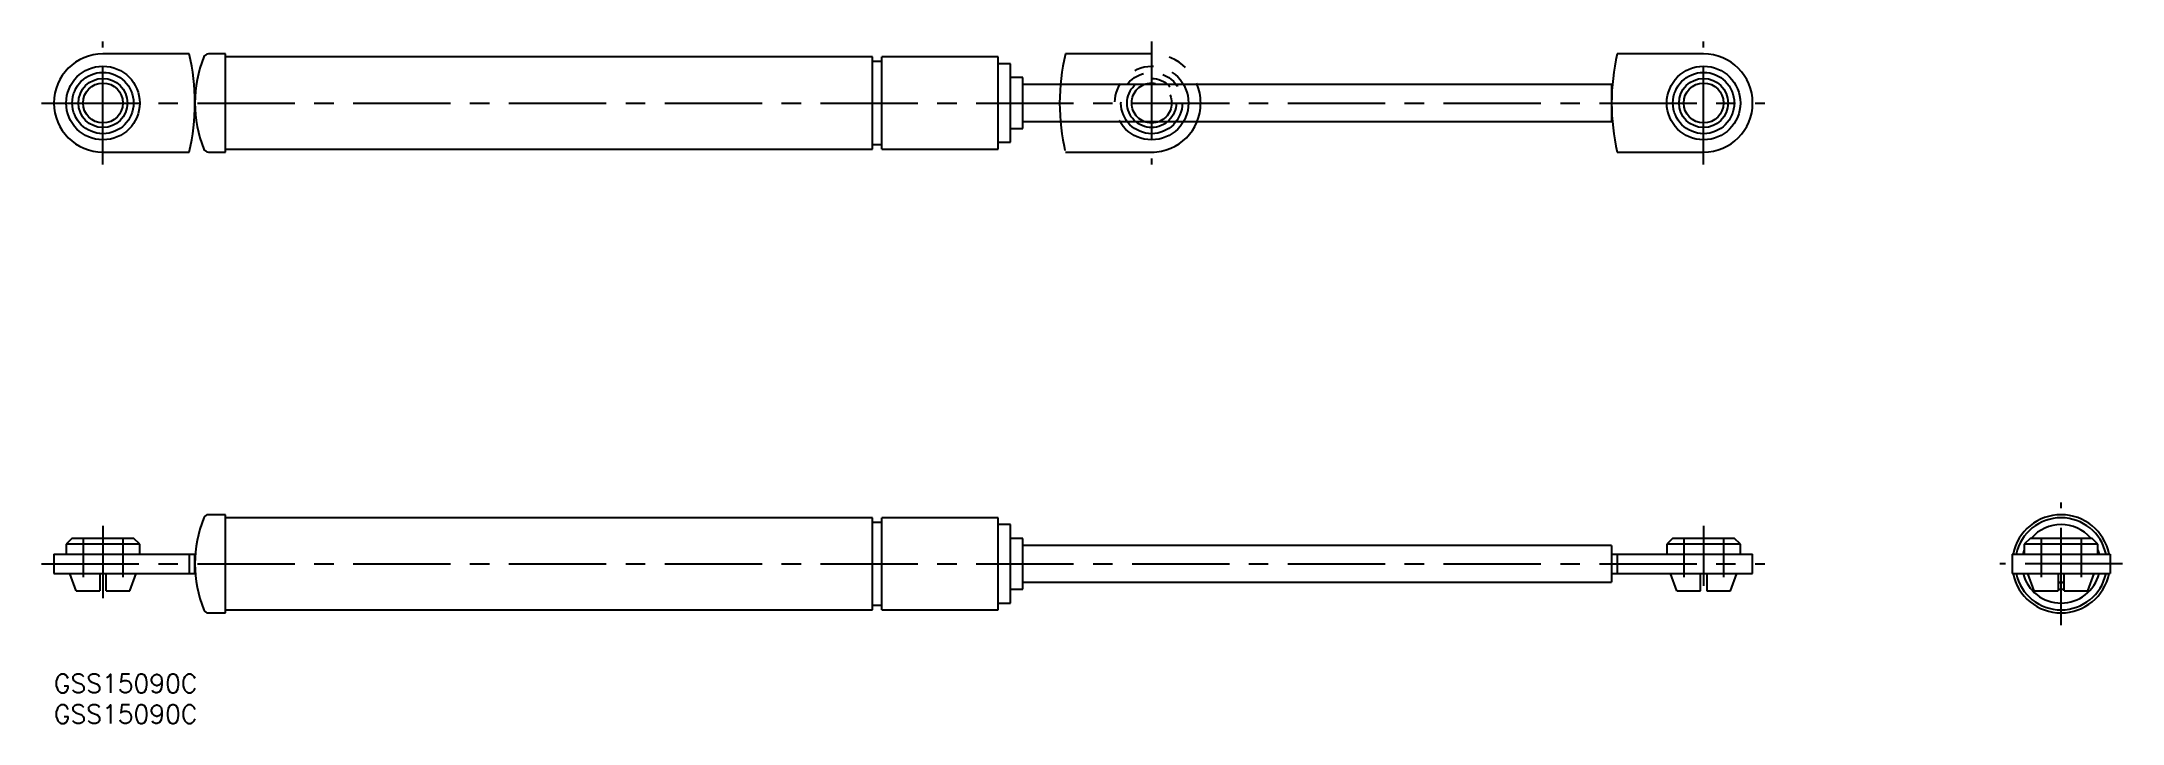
# Model space of a CAD drawing. Extents: x -2 to 337, y -8 to 103.
import ezdxf

# ---------------------------------------------------------------- set-up
doc = ezdxf.new("R2010")
doc.units = 0
doc.header["$LTSCALE"] = 0.5
for name, pattern in [('CENTER', [50.8, 31.75, -6.35, 6.35, -6.35]), ('DASHED', [19.05, 12.7, -6.35]), ('PHANTOM', [63.5, 31.75, -6.35, 6.35, -6.35, 6.35, -6.35])]:
    doc.linetypes.add(name, pattern=pattern)
for name, color, linetype in [('MSM_CENTER', 1, 'CENTER'), ('MSM_CONTINUOUS', 7, 'CONTINUOUS'), ('MSM_DASHED', 4, 'DASHED'), ('MSM_IMAGINARY', 6, 'PHANTOM'), ('MSM_PART_NUMBER', 7, 'CONTINUOUS')]:
    doc.layers.add(name, color=color, linetype=linetype)
doc.styles.get("Standard").update_dxf_attribs({"font": 'txt.shx', "height": 3, "bigfont": 'bigfont.shx'})

# ---------------------------------------------------------------- blocks, each defined once
blk = doc.blocks.new('*U24')
at = {"layer": 'MSM_PART_NUMBER'}
blk.add_text('GSS15090C', height=3, dxfattribs=at).set_placement((0, -3))
blk = doc.blocks.new('*U25')
at = {"layer": 'MSM_PART_NUMBER'}
blk.add_text('GSS15090C', height=3, dxfattribs=at).set_placement((0, -8))

msp = doc.modelspace()

# ---------------------------------------------------------------- linework, layer by layer
at = {"layer": 'MSM_CENTER'}
for p, q in [((8, 83.1), (8, 103.1)), ((179, 103.1), (179, 83.1)), ((269, 83.1), (269, 103.1)), ((-2, 93.1), (279, 93.1)), ((327.29, 8), (327.29, 28)), ((8, 24.2), (8, 12.4)), ((269, 24.2), (269, 14.4)), ((-2, 18), (279, 18)), ((337.29, 18), (317.29, 18))]:
    msp.add_line(p, q, dxfattribs=at)
at = {"layer": 'MSM_CONTINUOUS'}
for p, q in [((22.07, 101.1), (8, 101.1)), ((28, 101.1), (25.2, 101.1)), ((28, 85.1), (28, 101.1)), ((133.5, 100.6), (28, 100.6)), ((133.5, 85.6), (133.5, 100.6)), ((135, 99.85), (133.5, 99.85)), ((154, 100.6), (135, 100.6)), ((135, 85.6), (135, 100.6)), ((154, 85.6), (154, 100.6)), ((156, 99.5), (154, 99.5)), ((156, 86.7), (156, 99.5)), ((269, 101.1), (254.93, 101.1)), ((158, 97.25), (156, 97.25)), ((158, 88.95), (158, 97.25)), ((254, 96.1), (158, 96.1)), ((254, 96.1), (254, 90.1)), ((156, 88.95), (158, 88.95)), ((158, 90.1), (254, 90.1)), ((8, 85.1), (22.07, 85.1)), ((25.2, 85.1), (28, 85.1)), ((28, 85.6), (133.5, 85.6)), ((133.5, 86.35), (135, 86.35)), ((135, 85.6), (154, 85.6)), ((154, 86.7), (156, 86.7)), ((254.93, 85.1), (269, 85.1)), ((28, 26), (25.2, 26)), ((28, 10), (28, 26)), ((133.5, 25.5), (28, 25.5)), ((133.5, 10.5), (133.5, 25.5)), ((135, 24.75), (133.5, 24.75)), ((154, 25.5), (135, 25.5)), ((135, 10.5), (135, 25.5)), ((154, 10.5), (154, 25.5)), ((156, 24.4), (154, 24.4)), ((156, 11.6), (156, 24.4)), ((3, 22.2), (2, 21.2)), ((2, 21.2), (2, 19.6)), ((14, 21.2), (2, 21.2)), ((3, 22.2), (13, 22.2)), ((14, 21.2), (13, 22.2)), ((14, 19.6), (14, 21.2)), ((158, 22.15), (156, 22.15)), ((158, 13.85), (158, 22.15)), ((254, 21), (158, 21)), ((254, 21), (254, 15)), ((264, 22.2), (263, 21.2)), ((263, 21.2), (263, 19.6)), ((275, 21.2), (263, 21.2)), ((264, 22.2), (274, 22.2)), ((275, 21.2), (274, 22.2)), ((275, 19.6), (275, 21.2)), ((322.29, 22.2), (321.29, 21.2)), ((321.29, 21.2), (321.29, 19.6)), ((333.29, 21.2), (321.29, 21.2)), ((322.29, 22.2), (332.29, 22.2)), ((333.29, 21.2), (332.29, 22.2)), ((333.29, 19.6), (333.29, 21.2)), ((0, 19.6), (0, 16.4)), ((0, 19.6), (23, 19.6)), ((22.07, 19.6), (22.07, 16.4)), ((23, 16.4), (23, 19.6)), ((254, 19.6), (277, 19.6)), ((254.93, 19.6), (254.93, 16.4)), ((277, 16.4), (277, 19.6)), ((319.29, 19.6), (319.29, 16.4)), ((319.29, 19.6), (335.29, 19.6)), ((321.09, 19.6), (321.29, 20.23)), ((333.29, 20.23), (333.48, 19.6)), ((335.29, 19.6), (335.29, 16.4)), ((0, 16.4), (23, 16.4)), ((3.63, 13.6), (2.58, 16.4)), ((3.63, 13.6), (7.5, 13.6)), ((7.5, 16.4), (7.5, 13.6)), ((8.5, 13.6), (8.5, 16.4)), ((8.5, 13.6), (12.37, 13.6)), ((12.37, 13.6), (13.42, 16.4)), ((156, 13.85), (158, 13.85)), ((158, 15), (254, 15)), ((254, 16.4), (277, 16.4)), ((264.63, 13.6), (263.58, 16.4)), ((264.63, 13.6), (268.5, 13.6)), ((268.5, 13.6), (268.5, 16.4)), ((269.5, 16.4), (269.5, 13.6)), ((269.5, 13.6), (273.37, 13.6)), ((273.37, 13.6), (274.42, 16.4)), ((319.29, 16.4), (335.29, 16.4)), ((322.91, 13.6), (321.87, 16.4)), ((322.91, 13.6), (326.79, 13.6)), ((326.79, 16.4), (326.79, 13.6)), ((327.79, 13.6), (327.79, 16.4)), ((327.79, 13.6), (331.66, 13.6)), ((331.66, 13.6), (332.7, 16.4)), ((28, 10.5), (133.5, 10.5)), ((133.5, 11.25), (135, 11.25)), ((135, 10.5), (154, 10.5)), ((154, 11.6), (156, 11.6)), ((25.2, 10), (28, 10))]:
    msp.add_line(p, q, dxfattribs=at)
for centre, radius in [((8, 93.1), 6), ((269, 93.1), 6), ((8, 93.1), 5), ((8, 93.1), 4), ((8, 93.1), 3.25), ((269, 93.1), 5), ((269, 93.1), 4), ((269, 93.1), 3.25)]:
    msp.add_circle(centre, radius, dxfattribs=at)
for centre, radius, start, end in [((8, 93.1), 8, 90, 270), ((-12, 93.1), 35, 346.787, 13.213), ((43, 93.1), 20, 157.9757, 202.0243), ((25.2, 100.3), 0.8, 90, 157.9757), ((289, 93.1), 35, 166.787, 193.213), ((269, 93.1), 8, 270, 90), ((25.2, 85.9), 0.8, 202.0243, 270), ((43, 18), 20, 157.9757, 202.0243), ((25.2, 25.2), 0.8, 90, 157.9757), ((327.29, 18), 8, 11.537, 168.463), ((327.29, 18), 7.5, 12.3178, 167.6822), ((327.29, 18), 6.4, 41.0145, 138.9855), ((327.29, 18), 8, 191.537, 348.463), ((327.29, 18), 7.5, 192.3178, 347.6822), ((327.29, 18), 6.4, 194.4775, 345.5225), ((327.29, 18), 3, 260.4059, 279.5941), ((327.29, 18), 3.05, 260.5647, 279.4353), ((327.29, 18), 4.15, 263.0801, 276.9199), ((25.2, 10.8), 0.8, 202.0243, 270)]:
    msp.add_arc(centre, radius, start, end, dxfattribs=at)
at = {"layer": 'MSM_DASHED'}
for p, q in [((4.75, 22.2), (4.75, 13.6)), ((11.25, 22.2), (11.25, 13.6)), ((265.75, 22.2), (265.75, 13.6)), ((272.25, 22.2), (272.25, 13.6)), ((324.04, 22.2), (324.04, 13.6)), ((330.54, 22.2), (330.54, 13.6))]:
    msp.add_line(p, q, dxfattribs=at)
at = {"layer": 'MSM_IMAGINARY'}
for p, q in [((179, 101.1), (164.93, 101.1)), ((164.93, 85.1), (179, 85.1))]:
    msp.add_line(p, q, dxfattribs=at)
for radius in [6, 5, 4, 3.25]:
    msp.add_circle((179, 93.1), radius, dxfattribs=at)
for centre, radius, start, end in [((199, 93.1), 35, 166.787, 193.213), ((179, 93.1), 8, 270, 90)]:
    msp.add_arc(centre, radius, start, end, dxfattribs=at)

# ---------------------------------------------------------------- block references
at = {"layer": 'MSM_CONTINUOUS'}
for name in ['*U24', '*U25']:
    msp.add_blockref(name, (0, 0), dxfattribs=at)

doc.saveas('drawing.dxf')
